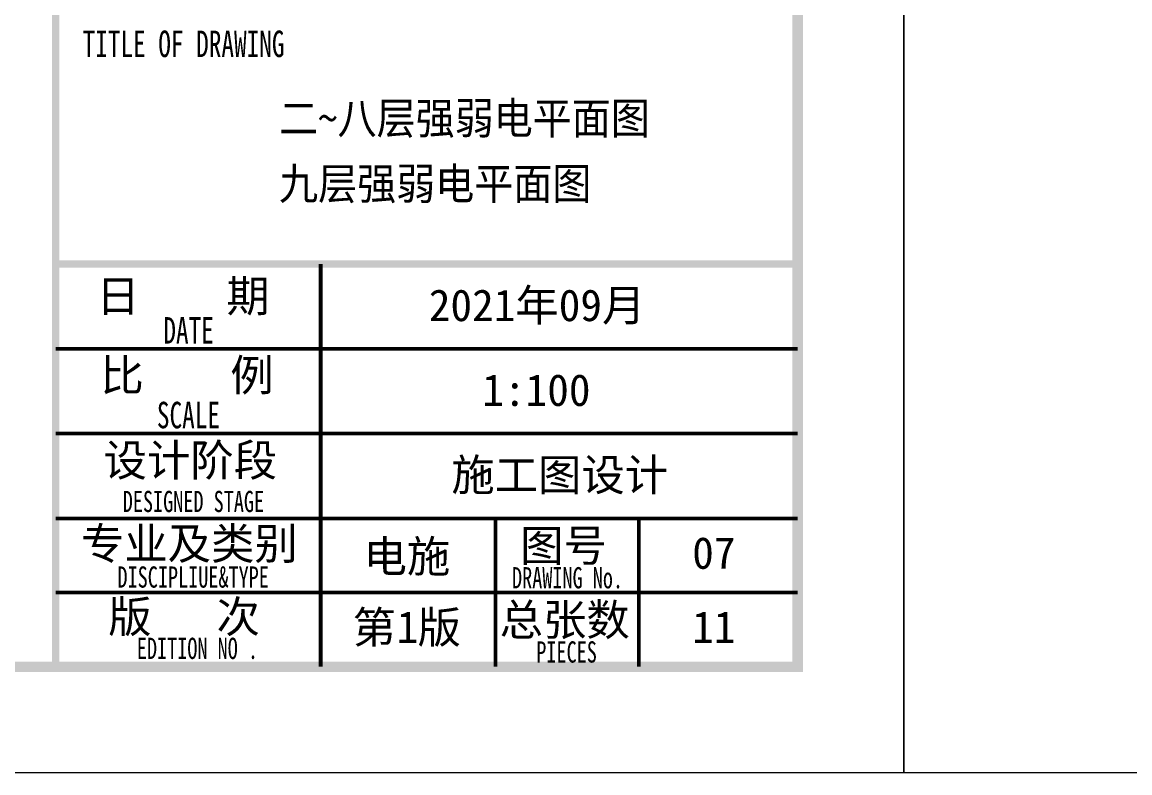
# Model space of a CAD drawing. Extents: x 3753737 to 4713801, y -857380 to 24339.
# Drawn here: x 4530730 to 4541179, y -807777 to -800695 of the extents above; entities that cross this region are included whole.
import ezdxf

# ---------------------------------------------------------------- set-up
doc = ezdxf.new("R2010")
doc.units = 0
doc.header["$LTSCALE"] = 1000
doc.header["$MEASUREMENT"] = 0
doc.layers.add('!!电气', color=1, linetype='CONTINUOUS')
doc.layers.add('图签文字', color=4, linetype='CONTINUOUS')
doc.layers.add('S－GG公共标注', color=7, linetype='CONTINUOUS', lineweight=25)
doc.layers.add('图框', color=147, linetype='CONTINUOUS', lineweight=20)
doc.styles.add('图框宋体', font='', dxfattribs={"width": 0.9})
doc.styles.add('建筑图签-1', font='simhei.ttf', dxfattribs={"width": 0.7})
doc.styles.get('图框宋体').set_extended_font_data('SimSun')

# ---------------------------------------------------------------- blocks, each defined once
blk = doc.blocks.new('A$C40947EF6')
at = {"layer": '图框'}
for points, const_width in [([(0, -700), (0, 56700)], 70), ([(0, 3100), (7000, 3100)], 70), ([(2500, 700), (2500, 3100)], 35), ([(0, 2300), (7000, 2300)], 35), ([(0, 1500), (7000, 1500)], 35), ([(0, 700), (7000, 700)], 35), ([(0, 700), (6500, 700)], 35), ([(2500, -700), (2500, 700)], 35), ([(4150, -700), (4150, 700)], 35), ([(4150, -700), (4150, 700)], 35), ([(4150, -700), (4150, 700)], 35), ([(5500, -700), (5500, 700)], 35), ([(0, 0), (4150, 0)], 35), ([(4150, 0), (7000, 0)], 35)]:
    blk.add_lwpolyline(points, dxfattribs=dict(at, const_width=const_width))
at = {"layer": '图签文字', "style": '建筑图签-1', "width": 0.7}
for s, height, p in [('TITLE OF DRAWING', 250, (254, 5052)), ('DATE', 250, (1016, 2349)), ('SCALE', 250, (955, 1550)), ('DESIGNED STAGE', 200, (633, 760)), ('DISCIPLIUE&TYPE', 200, (583, 47)), ('DRAWING No.', 200, (4305, 40)), ('EDITION NO .', 200, (766, -626)), ('PIECES', 200, (4534, -660))]:
    blk.add_text(s, height=height, dxfattribs=at).set_placement(p)
at = {"layer": '图签文字', "color": 7, "style": '建筑图签-1'}
for s, p in [('日    期', (384, 2648)), ('比    例', (422, 1901)), ('设计阶段', (452, 1099)), ('专业及类别', (238, 313)), ('图号', (4381, 294)), ('版   次 ', (496, -377)), ('总张数', (4188, -406)), ('第 版', (2801, -477))]:
    blk.add_text(s, height=300, dxfattribs=at).set_placement(p)
at = {"layer": '图签文字', "color": 6, "style": '建筑图签-1'}
for s, p in [('2021年09月', (3520, 2561)), ('1:100', (4025, 1761)), ('施工图设计', (3732, 961)), ('电施', (2904, 192)), ('1', (3217, -475)), ('11', (6005, -475))]:
    blk.add_text(s, height=300, dxfattribs=at).set_placement(p)

msp = doc.modelspace()

# ---------------------------------------------------------------- linework, layer by layer
at = {"layer": '图框'}
for points in [[(4454946.2, -748377.2), (4539046.2, -748377.2), (4539046.2, -807777.2), (4454946.2, -807777.2)], [(4539046.2, -748377.2), (4623146.2, -748377.2), (4623146.2, -807777.2), (4539046.2, -807777.2)]]:
    msp.add_lwpolyline(points, close=True, dxfattribs=at)
at = {"layer": '图框', "const_width": 100}
msp.add_lwpolyline([(4538046.2, -806777.2), (4538046.2, -749377.2), (4457446.2, -749377.2), (4457446.2, -806777.2)], close=True, dxfattribs=at)

# ---------------------------------------------------------------- block references
at = {"layer": '!!电气'}
msp.add_blockref('A$C40947EF6', (4531046.2, -806076.8), dxfattribs=at)

# ---------------------------------------------------------------- texts
at = {"layer": 'S－GG公共标注', "color": 2, "style": '图框宋体', "width": 0.9}
for s, p in [('二~八层强弱电平面图', (4533153.5, -801751.3)), ('九层强弱电平面图', (4533153.5, -802368.9))]:
    msp.add_text(s, height=300, dxfattribs=at).set_placement(p)
at = {"layer": '图签文字', "style": '建筑图签-1'}
msp.add_text('07', height=300, dxfattribs=at).set_placement((4537051.1, -805852.4))

doc.saveas('drawing.dxf')
